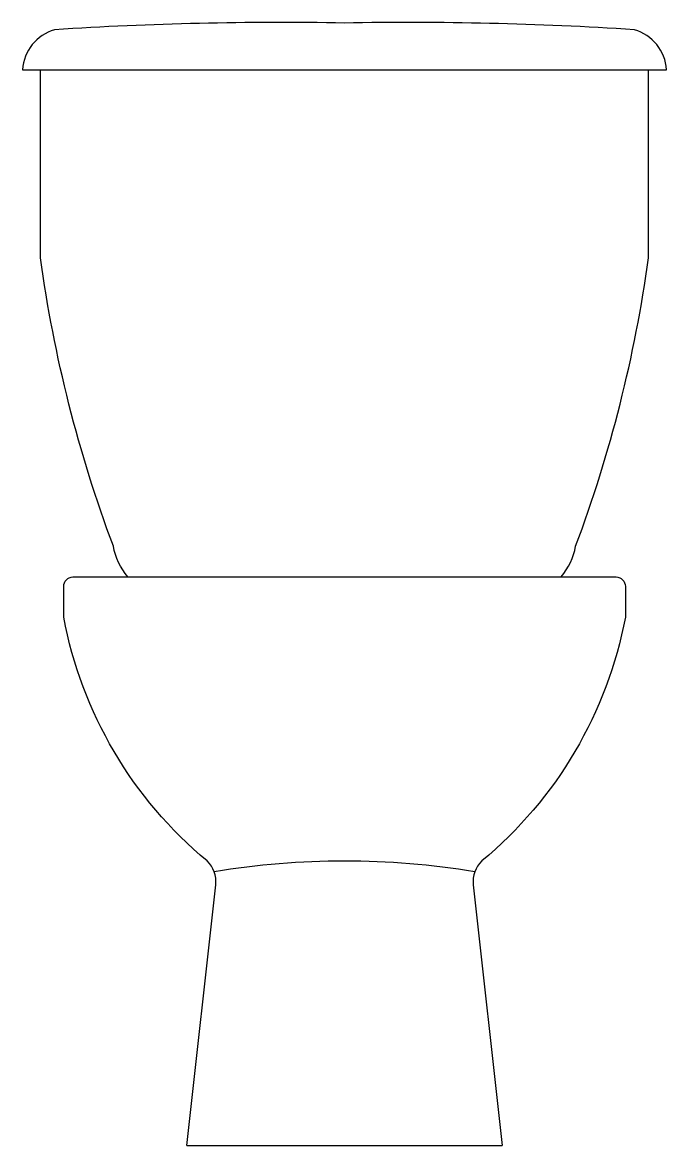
# Model space of a CAD drawing. Header units: millimetres. Extents: x 8.012 to 8.442, y -8.452 to -7.702.
import ezdxf

# ---------------------------------------------------------------- set-up
doc = ezdxf.new("R2010")
doc.units = ezdxf.units.MM
doc.header["$LTSCALE"] = 10

msp = doc.modelspace()

# ---------------------------------------------------------------- linework, layer by layer
msp.add_line((8.12145, -8.45217), (8.33193, -8.45217))
for points in [[(8.44169, -7.73339, 0.316245), (8.42024, -7.70662, 0.02038), (8.22669, -7.70217, 0.02038), (8.03314, -7.70662, 0.316245), (8.01169, -7.73339)], [(8.08199, -8.07217, -0.125538), (8.07236, -8.05176, -0.055186), (8.02368, -7.85907), (8.02368, -7.73339)], [(8.37139, -8.07217, 0.125538), (8.38102, -8.05176, 0.055186), (8.4297, -7.85907), (8.4297, -7.73339)], [(8.12145, -8.45217), (8.14075, -8.27789, 0.232012), (8.13503, -8.26203, -0.174795), (8.03919, -8.09913), (8.03919, -8.07865, -0.400353), (8.04537, -8.07217), (8.40801, -8.07217, -0.400353), (8.41419, -8.07865), (8.41419, -8.09913, -0.174795), (8.31834, -8.26203, 0.232012), (8.31263, -8.27789), (8.33193, -8.45217)]]:
    msp.add_lwpolyline(points, format="xyb")
msp.add_lwpolyline([(8.01169, -7.73339), (8.44169, -7.73339)])
msp.add_arc((8.22669, -8.79094), 0.52884, 80.53553, 99.46447)

doc.saveas('drawing.dxf')
